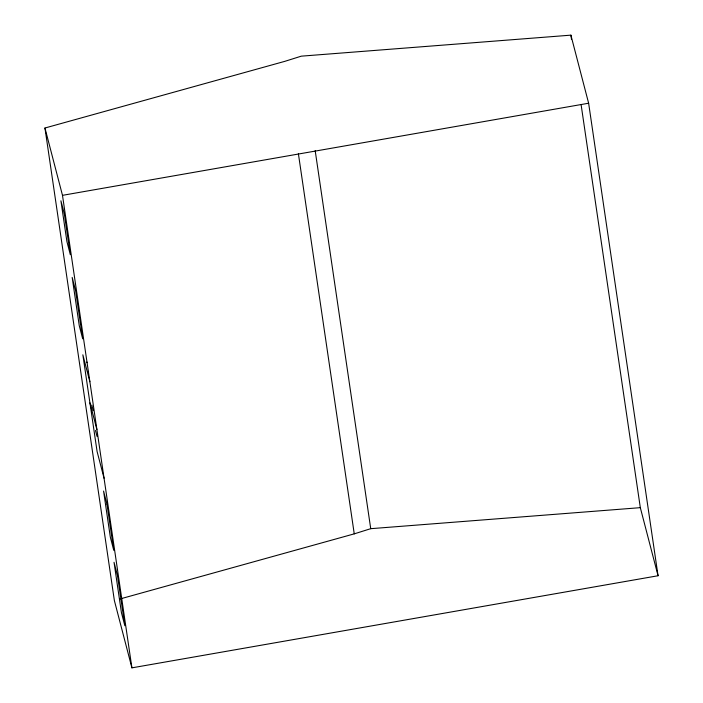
<?xml version="1.0" encoding="UTF-8"?>
<svg xmlns="http://www.w3.org/2000/svg" width="703" height="703" viewBox="0 0 703 703"><rect width="100%" height="100%" fill="white"/><g stroke="black" fill="none" stroke-linecap="round" stroke-linejoin="round"><path stroke-width="1.05" d="M119.651 599.061L354.25 533.858L370.727 528.682L640.319 507.663L658.052 575.748L131.909 667.85L114.369 600.529L44.948 128.016L284.829 61.346L301.297 56.161L570.898 35.15L588.631 103.227L658.052 575.748M44.948 128.016L62.488 195.337L588.631 103.227M86.9 362.019L87.067 362.651M88.27 371.36L88.437 372.001M89.87 381.72L82.857 354.804L89.887 402.661L96.9 429.577M91.768 405.007L93.244 410.693M95.476 430.473L97.023 436.378M104.044 478.189L97.084 451.484L89.94 402.872M570.898 35.15L571.53 39.491M581.109 104.668L640.319 507.663M315.19 150.67L370.727 528.682M298.388 153.676L354.25 533.858M62.488 195.337L131.909 667.85M64.333 213.888L60.915 200.777L66.917 241.595L70.326 254.706L64.333 213.888M75.59 290.515L72.172 277.404L79.272 325.717L82.69 338.828L75.59 290.515M106.979 504.156L103.561 491.046L110.345 537.233L113.763 550.344L106.979 504.156M117.445 575.397L114.027 562.286L121.426 612.629L124.844 625.74L117.445 575.397"/></g></svg>
